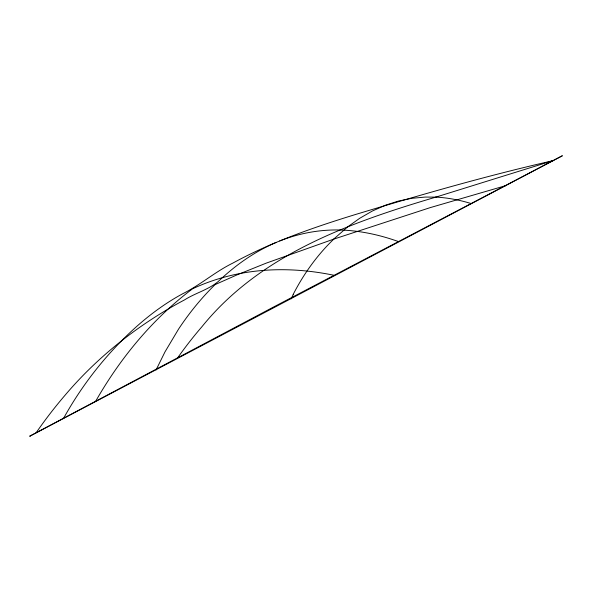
<?xml version="1.0" encoding="UTF-8"?>
<svg xmlns="http://www.w3.org/2000/svg" width="592" height="592" viewBox="0 0 592 592"><rect width="100%" height="100%" fill="white"/><g stroke="black" fill="none" stroke-linecap="round" stroke-linejoin="round"><path stroke-width="0.89" d="M156.066 369.948L164.998 351.87L178.503 329.189A565.293 366.411 62.2 0 1 214.992 284.693M291.109 298.834L293.225 294.564M63.374 418.677C82.739 383.616 108.025 351.796 138.04 325.252C151.789 313.183 166.692 302.364 182.824 293.691C200.333 284.967 215.207 271.713 232.871 263.077C271.58 241.95 313.442 227.424 355.481 214.504C420.89 194.738 486.602 175.75 553.261 160.617M36.179 432.693A583.453 498.767 61.9 0 1 65.157 395.108C98.324 356.007 139.298 323.868 184.556 299.885C195.397 292.988 208.628 289.673 218.374 281.378C224.065 275.998 229.999 270.877 236.193 266.089C248.44 256.654 261.768 248.566 275.998 242.491M214.97 284.663L236.756 274.991L266.237 263.129L333.659 239.153L347.674 226.877L359.692 218.3L372.427 210.981L385.562 205.172L398.32 201.088L411.588 198.342L425.3 197.062L435.823 197.129L552.773 160.721M30.318 435.845L273.06 307.278L562.4 155.733L30.784 435.69M279.705 240.966C298.768 233.374 319.332 229.511 339.86 229.992A304.739 197.521 62.3 0 1 398.468 241.588M333.659 239.153L430.221 207.622L506.093 185.548M435.823 197.129C349.805 222.555 260.273 254.508 201.909 326.747A745.143 508.957 62.1 0 0 177.911 357.479M30.688 435.742A243.763 0.422 -27.8 0 1 29.607 436.26A243.763 0.422 -27.8 0 1 30.466 435.771M435.808 197.084A242.187 156.961 62.3 0 1 471.047 203.515M293.144 294.483A413.209 267.858 62.2 0 1 333.703 239.205M95.86 400.917A609.331 464.032 62.1 0 1 121.567 361.305C141.688 333.984 165.368 309.15 192.57 288.792A462.108 299.478 62.3 0 1 263.795 270.381A459.118 297.554 62.3 0 1 333.999 275.28"/></g></svg>
